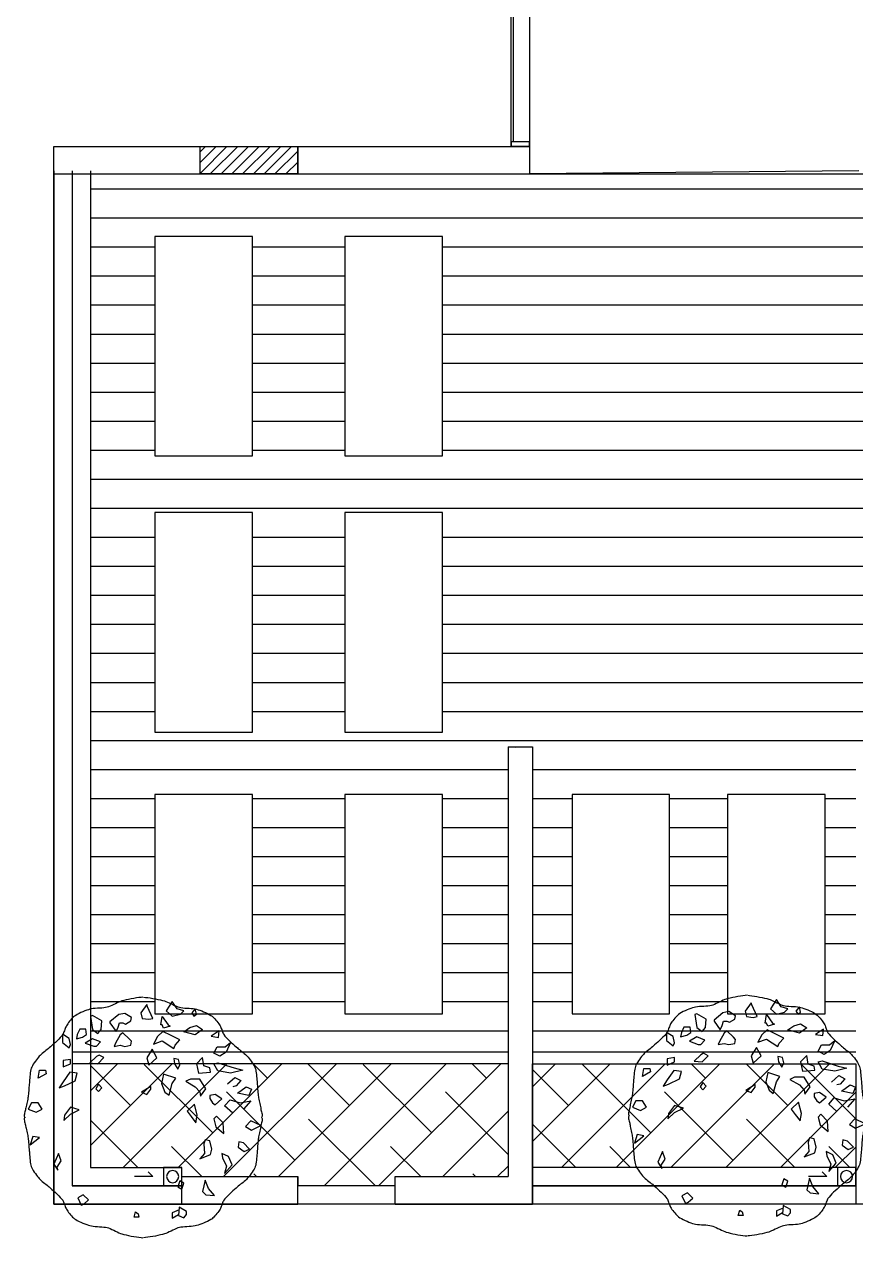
# Model space of a CAD drawing. Header units: millimetres. Extents: x -12551121 to 353735, y 112272 to 285506.
# Drawn here: x 79375 to 86192, y 126975 to 136930 of the extents above; entities that cross this region are included whole.
import ezdxf

# ---------------------------------------------------------------- set-up
doc = ezdxf.new("R2010")
doc.units = ezdxf.units.MM
doc.header["$MEASUREMENT"] = 0
for name, color, linetype in [('+AT9 - Trees', 3, 'Continuous'), ('+AT9-HATCH', 8, 'Continuous'), ('+AT9_Hardscape', 1, 'Continuous'), ('AM-LOW WALL', 2, 'Continuous'), ('AM-SCUPPERDRAIN', 2, 'Continuous'), ('AM-WINDOW', 4, 'Continuous'), ('SHEARWALL L9-L28', 4, 'Continuous')]:
    doc.layers.add(name, color=color, linetype=linetype)
pattern_1 = [(45, (4874355.9, 2835157.78), (-224.506403, 224.506403), []), (135, (4874355.9, 2835157.78), (-673.519209, 224.506403), [793.75, -476.25])]

# ---------------------------------------------------------------- blocks, each defined once
blk = doc.blocks.new('FT_1')
at = {"color": 0}
blk.add_lwpolyline([(-75, -75), (-75, 75), (75, 75), (75, -75)], close=True, dxfattribs=at)
blk.add_circle((0, 0), 50, dxfattribs=at)
blk = doc.blocks.new('*U165')
at = {"color": 1}
for points in [[(280583.8, 238596.5), (280623.8, 238596.5), (280623.8, 238746.5), (280583.8, 238746.5)], [(280583.8, 238746.5), (282083.7, 238746.5), (282083.7, 238596.5), (280583.8, 238596.5)], [(282043.7, 238596.5), (282083.7, 238596.5), (282083.7, 238746.5), (282043.7, 238746.5)]]:
    blk.add_lwpolyline(points, close=True, dxfattribs=at)
blk.add_lwpolyline([(280623.8, 238726.5), (282043.7, 238726.5)], dxfattribs=at)
blk = doc.blocks.new('*U169')
at = {"color": 1}
for points in [[(280583.8, 238596.5), (280623.8, 238596.5), (280623.8, 238746.5), (280583.8, 238746.5)], [(280583.8, 238746.5), (282083.7, 238746.5), (282083.7, 238596.5), (280583.8, 238596.5)], [(282043.7, 238596.5), (282083.7, 238596.5), (282083.7, 238746.5), (282043.7, 238746.5)]]:
    blk.add_lwpolyline(points, close=True, dxfattribs=at)
blk.add_lwpolyline([(280623.8, 238726.5), (282043.7, 238726.5)], dxfattribs=at)
blk = doc.blocks.new('T18')
at = {"color": 0, "linetype": 'Continuous'}
for points in [[(-74, 2531), (-114, 2527), (-160, 2522), (-210, 2514), (-263, 2506), (-317, 2496), (-369, 2485), (-419, 2475), (-464, 2464), (-503, 2453), (-531, 2443), (-564, 2429), (-599, 2413), (-635, 2396), (-672, 2378), (-709, 2361), (-744, 2345), (-777, 2332), (-805, 2323), (-837, 2317), (-875, 2312), (-916, 2308), (-960, 2305), (-1004, 2303), (-1048, 2300), (-1089, 2296), (-1127, 2291), (-1158, 2284), (-1189, 2275), (-1224, 2263), (-1262, 2249), (-1301, 2232), (-1341, 2215), (-1380, 2197), (-1416, 2178), (-1447, 2159), (-1474, 2141), (-1492, 2126), (-1511, 2108), (-1531, 2086), (-1552, 2062), (-1572, 2038), (-1592, 2013), (-1609, 1989), (-1625, 1967), (-1638, 1947), (-1646, 1931), (-1654, 1912), (-1662, 1890), (-1671, 1867), (-1679, 1844), (-1687, 1821), (-1695, 1800), (-1704, 1781), (-1713, 1765), (-1735, 1737), (-1762, 1706), (-1793, 1673), (-1828, 1640), (-1863, 1607), (-1899, 1574), (-1933, 1544), (-1964, 1517), (-1991, 1493), (-2009, 1477), (-2031, 1459), (-2055, 1440), (-2080, 1420), (-2106, 1400), (-2131, 1380), (-2155, 1360), (-2175, 1341), (-2192, 1324), (-2210, 1303), (-2230, 1279), (-2251, 1251), (-2272, 1221), (-2294, 1191), (-2313, 1160), (-2331, 1130), (-2345, 1102), (-2356, 1077), (-2364, 1051), (-2371, 1020), (-2376, 985), (-2380, 949), (-2384, 911), (-2387, 874), (-2389, 839), (-2392, 807), (-2394, 779), (-2397, 753), (-2399, 722), (-2402, 689), (-2404, 654), (-2407, 618), (-2410, 583), (-2413, 550), (-2416, 520), (-2419, 494), (-2423, 471), (-2428, 445), (-2434, 416), (-2441, 386), (-2448, 355), (-2455, 325), (-2461, 296), (-2466, 270), (-2470, 247), (-2473, 230), (-2478, 210), (-2484, 187), (-2490, 163), (-2495, 139), (-2498, 117), (-2497, 98), (-2492, 83), (-2482, 73), (-2492, 64), (-2497, 49), (-2498, 30), (-2495, 7), (-2490, -16), (-2484, -40), (-2478, -63), (-2473, -83), (-2470, -100), (-2466, -123), (-2461, -149), (-2455, -178), (-2448, -208), (-2441, -239), (-2434, -269), (-2428, -298), (-2423, -324), (-2419, -347), (-2416, -373), (-2413, -403), (-2410, -436), (-2407, -471), (-2404, -507), (-2402, -542), (-2399, -576), (-2397, -606), (-2394, -632), (-2392, -660), (-2389, -692), (-2387, -727), (-2384, -764), (-2380, -802), (-2376, -839), (-2371, -873), (-2364, -904), (-2356, -931), (-2345, -956), (-2331, -983), (-2313, -1013), (-2294, -1044), (-2272, -1075), (-2251, -1104), (-2230, -1132), (-2210, -1156), (-2192, -1177), (-2175, -1194), (-2155, -1213), (-2131, -1233), (-2106, -1253), (-2080, -1273), (-2055, -1293), (-2031, -1312), (-2009, -1330), (-1991, -1346), (-1964, -1370), (-1933, -1397), (-1899, -1428), (-1863, -1460), (-1828, -1493), (-1793, -1526), (-1762, -1559), (-1735, -1590), (-1713, -1618), (-1704, -1634), (-1695, -1653), (-1687, -1674), (-1679, -1697), (-1671, -1720), (-1662, -1743), (-1654, -1765), (-1646, -1784), (-1638, -1800), (-1625, -1820), (-1609, -1842), (-1592, -1866), (-1572, -1891), (-1552, -1916), (-1531, -1939), (-1511, -1961), (-1492, -1980), (-1474, -1995), (-1447, -2012), (-1416, -2031), (-1380, -2050), (-1341, -2068), (-1301, -2086), (-1262, -2102), (-1224, -2116), (-1189, -2128), (-1158, -2137), (-1127, -2144), (-1089, -2149), (-1048, -2153), (-1004, -2156), (-960, -2158), (-916, -2161), (-875, -2165), (-837, -2170), (-805, -2176), (-777, -2185), (-744, -2198), (-709, -2214), (-672, -2231), (-635, -2249), (-599, -2266), (-564, -2282), (-531, -2296), (-503, -2306), (-464, -2317), (-419, -2328), (-369, -2339), (-317, -2349), (-263, -2359), (-210, -2367), (-160, -2375), (-114, -2380), (-74, -2384)], [(-63, 2531), (-24, 2527), (23, 2522), (73, 2514), (126, 2506), (179, 2496), (232, 2485), (282, 2475), (327, 2464), (365, 2453), (394, 2443), (426, 2429), (461, 2413), (498, 2396), (535, 2378), (571, 2361), (607, 2345), (639, 2332), (668, 2323), (700, 2317), (737, 2312), (779, 2308), (822, 2305), (867, 2303), (910, 2300), (952, 2296), (989, 2291), (1021, 2284), (1051, 2275), (1086, 2263), (1124, 2249), (1164, 2232), (1204, 2215), (1242, 2197), (1278, 2178), (1310, 2159), (1336, 2141), (1354, 2126), (1374, 2108), (1394, 2086), (1415, 2062), (1435, 2038), (1454, 2013), (1472, 1989), (1487, 1967), (1500, 1947), (1509, 1931), (1517, 1912), (1525, 1890), (1533, 1867), (1541, 1844), (1550, 1821), (1558, 1800), (1567, 1781), (1576, 1765), (1597, 1737), (1624, 1706), (1656, 1673), (1690, 1640), (1726, 1607), (1761, 1574), (1795, 1544), (1826, 1517), (1853, 1493), (1871, 1477), (1893, 1459), (1917, 1440), (1943, 1420), (1969, 1400), (1994, 1380), (2017, 1360), (2038, 1341), (2055, 1324), (2073, 1303), (2092, 1279), (2114, 1251), (2135, 1221), (2156, 1191), (2176, 1160), (2193, 1130), (2208, 1102), (2219, 1077), (2227, 1051), (2233, 1020), (2238, 985), (2243, 949), (2246, 911), (2249, 874), (2252, 839), (2254, 807), (2257, 779), (2259, 753), (2262, 722), (2264, 689), (2267, 654), (2269, 618), (2272, 583), (2275, 550), (2278, 520), (2282, 494), (2286, 471), (2291, 445), (2297, 416), (2304, 386), (2311, 355), (2317, 325), (2323, 296), (2329, 270), (2332, 247), (2335, 230), (2341, 210), (2347, 187), (2353, 163), (2358, 139), (2360, 117), (2360, 98), (2355, 83), (2345, 73), (2355, 64), (2360, 49), (2360, 30), (2358, 7), (2353, -16), (2347, -40), (2341, -63), (2335, -83), (2332, -100), (2329, -123), (2323, -149), (2317, -178), (2311, -208), (2304, -239), (2297, -269), (2291, -298), (2286, -324), (2282, -347), (2278, -373), (2275, -403), (2272, -436), (2269, -471), (2267, -507), (2264, -542), (2262, -576), (2259, -606), (2257, -632), (2254, -660), (2252, -692), (2249, -727), (2246, -764), (2243, -802), (2238, -839), (2233, -873), (2227, -904), (2219, -931), (2208, -956), (2193, -983), (2176, -1013), (2156, -1044), (2135, -1075), (2114, -1104), (2092, -1132), (2073, -1156), (2055, -1177), (2038, -1194), (2017, -1213), (1994, -1233), (1969, -1253), (1943, -1273), (1917, -1293), (1893, -1312), (1871, -1330), (1853, -1346), (1826, -1370), (1795, -1397), (1761, -1428), (1726, -1460), (1690, -1493), (1656, -1526), (1624, -1559), (1597, -1590), (1576, -1618), (1567, -1634), (1558, -1653), (1550, -1674), (1541, -1697), (1533, -1720), (1525, -1743), (1517, -1765), (1509, -1784), (1500, -1800), (1487, -1820), (1472, -1842), (1454, -1866), (1435, -1891), (1415, -1916), (1394, -1939), (1374, -1961), (1354, -1980), (1336, -1995), (1310, -2012), (1278, -2031), (1242, -2050), (1204, -2068), (1164, -2086), (1124, -2102), (1086, -2116), (1051, -2128), (1021, -2137), (989, -2144), (952, -2149), (910, -2153), (867, -2156), (822, -2158), (779, -2161), (737, -2165), (700, -2170), (668, -2176), (639, -2185), (607, -2198), (571, -2214), (535, -2231), (498, -2249), (461, -2266), (426, -2282), (394, -2296), (365, -2306), (327, -2317), (282, -2328), (232, -2339), (179, -2349), (126, -2359), (73, -2367), (23, -2375), (-24, -2380), (-63, -2384)], [(1648, 760), (1799, 890), (1922, 825), (1826, 716), (1757, 699)], [(1757, 158), (1593, 309), (1703, 435), (1908, 374), (2127, 415), (1976, 244)], [(1552, -749), (1634, -920)], [(662, -1817), (525, -1875), (525, -1981), (649, -1909)]]:
    blk.add_lwpolyline(points, dxfattribs=at)
for points in [[(19, 2334), (5, 2379), (-118, 2208), (-91, 2098), (46, 2078), (129, 2098)], [(621, 2293), (525, 2444), (402, 2252), (525, 2143), (690, 2184), (758, 2252)], [(991, 2293), (922, 2208), (964, 2143), (1018, 2184)], [(-926, 1872), (-912, 2047), (-1103, 2153), (-1145, 2136), (-1103, 1872), (-994, 1790)], [(-433, 1982), (-323, 2047), (-310, 2112), (-446, 2198), (-570, 2174), (-748, 2026), (-748, 2003), (-624, 1828), (-583, 1917), (-556, 2003), (-487, 2003)], [(293, 1965), (320, 2136), (443, 1965), (484, 1941), (348, 1900), (320, 1965)], [(-1719, 1606), (-1583, 1496), (-1555, 1561), (-1583, 1688), (-1719, 1773)], [(-1240, 1879), (-1364, 1879), (-1418, 1770), (-1432, 1681), (-1309, 1715), (-1227, 1770)], [(-487, 1804), (-542, 1760), (-638, 1588), (-665, 1523), (-542, 1547), (-446, 1523), (-323, 1547), (-310, 1630), (-351, 1674)], [(334, 1828), (224, 1725), (142, 1571), (320, 1636), (553, 1482), (580, 1551), (676, 1657), (498, 1746)], [(991, 1760), (758, 1825), (881, 1910), (1018, 1951), (1141, 1869)], [(1319, 1732), (1470, 1708), (1484, 1842)], [(-1103, 1681), (-1254, 1592), (-1076, 1527), (-1021, 1527), (-939, 1616)], [(1607, 1517), (1716, 1606), (1621, 1407), (1497, 1325), (1374, 1387), (1443, 1517)], [(-1555, 1171), (-1555, 1260), (-1706, 1236), (-1706, 1106)], [(-1158, 1188), (-994, 1171), (-871, 1298), (-967, 1349), (-1021, 1318)], [(46, 1144), (211, 1294), (115, 1465), (5, 1294)], [(567, 1171), (635, 1061), (676, 1150), (649, 1260), (553, 1280)], [(1169, 1126), (1141, 1301), (1018, 1171), (1059, 979), (1306, 1000), (1292, 1085)], [(-2212, 873), (-2185, 1037), (-2062, 1037), (-2048, 966)], [(-1569, 996), (-1706, 801), (-1788, 675), (-1678, 716), (-1459, 822), (-1418, 976)], [(1785, 1085), (1963, 1041), (1716, 979), (1456, 1024), (1374, 1171), (1456, 1191)], [(-1035, 658), (-980, 603), (-912, 678), (-980, 750)], [(306, 764), (375, 593), (457, 528), (525, 764), (594, 873), (348, 955)], [(1087, 596), (1100, 510), (1210, 658), (1087, 856), (895, 856), (799, 812), (991, 702)], [(-104, 589), (5, 545), (87, 654), (87, 706)], [(1402, 545), (1292, 524), (1292, 459), (1347, 374), (1402, 333), (1538, 452)], [(2031, 699), (2141, 654), (2086, 524), (1853, 572)], [(-2349, 374), (-2418, 244), (-2253, 179), (-2130, 244), (-2212, 374)], [(-1555, 137), (-1377, 226), (-1555, 281), (-1678, 120), (-1692, 11)], [(1032, 117), (977, 346), (827, 202), (909, 96), (1005, -34)], [(1415, -116), (1579, -253), (1566, -40), (1429, 100), (1374, 42)], [(2141, -184), (2332, -92), (2127, 7), (2018, -109)], [(-2322, -314), (-2376, -489), (-2185, -338)], [(1196, -383), (1169, -468), (1183, -660), (1087, -769), (1306, -684), (1333, -574), (1292, -403)], [(1867, -533), (1990, -619), (2100, -574), (1976, -448), (1881, -424)], [(-1897, -879), (-1815, -1006), (-1829, -941), (-1747, -814), (-1802, -660)], [(1593, -1071), (1744, -896), (1675, -725), (1538, -660), (1552, -749), (1634, -920)], [(635, -1344), (717, -1389), (758, -1266), (676, -1221)], [(1265, -1375), (1196, -1207), (1141, -1440), (1210, -1505), (1388, -1522)], [(-1405, -1567), (-1336, -1721), (-1281, -1697), (-1186, -1611), (-1295, -1505)], [(-159, -1964), (-255, -1964), (-227, -1858), (-173, -1895)], [(813, -1847), (662, -1762), (649, -1933), (758, -1977), (813, -1912)]]:
    blk.add_lwpolyline(points, close=True, dxfattribs=at)

msp = doc.modelspace()

# ---------------------------------------------------------------- hatches: boundary and pattern name
at = {"layer": '+AT9-HATCH'}
h = msp.add_hatch(dxfattribs=at)
h.set_pattern_fill('LINE', color=8, scale=75)
h.set_pattern_definition([(0, (-77530.08, 66999.22), (0, 238.125), [])])
h.paths.add_polyline_path([(79917.2, 135701.5), (79917.2, 128501.4), (83342.2, 128501.4), (83342.2, 131001.4), (83401.1, 131001.4), (83542.2, 131001.4), (83542.2, 129501.5), (83542.2, 129201.5), (83542.2, 128501.4), (86192.2, 128501.4), (86192.2, 131001.4), (86392.2, 131001.4), (86392.2, 128501.4), (89042.2, 128501.4), (89042.2, 131001.4), (89242.2, 131001.4), (90742.2, 131001.4), (90742.2, 135726.5), (89254.7, 135726.5), (89254.7, 132101.5), (89029.7, 132101.5), (89029.7, 135726.5), (86217.2, 135726.5), (83516.9, 135701.5), (81617.1, 135701.5), (80817.1, 135701.5)])
h.paths.add_polyline_path([(87473.8, 130612), (87473.8, 128812), (86673.8, 128812), (86673.8, 130612)], flags=16)
h.paths.add_polyline_path([(85940.5, 130612), (85940.5, 128812), (85140.5, 128812), (85140.5, 130612)], flags=16)
h.paths.add_polyline_path([(84666.7, 130612), (84666.7, 128812), (83866.7, 128812), (83866.7, 130612)], flags=16)
h.paths.add_polyline_path([(82803.1, 130612), (82803.1, 128812), (82003.1, 128812), (82003.1, 130612)], flags=16)
h.paths.add_polyline_path([(82803.1, 132923.7), (82803.1, 131123.7), (82003.1, 131123.7), (82003.1, 132923.7)], flags=16)
h.paths.add_polyline_path([(82803.1, 135188.3), (82803.1, 133388.3), (82003.1, 133388.3), (82003.1, 135188.3)], flags=16)
h.paths.add_polyline_path([(81246.3, 130612), (81246.3, 128812), (80446.3, 128812), (80446.3, 130612)], flags=16)
h.paths.add_polyline_path([(81246.3, 132923.7), (81246.3, 131123.7), (80446.3, 131123.7), (80446.3, 132923.7)], flags=16)
h.paths.add_polyline_path([(81246.3, 135188.3), (81246.3, 133388.3), (80446.3, 133388.3), (80446.3, 135188.3)], flags=16)
h.paths.add_polyline_path([(88747.6, 130612), (88747.6, 128812), (87947.6, 128812), (87947.6, 130612)], flags=16)
h = msp.add_hatch(dxfattribs=at)
h.set_pattern_fill('ANSI38', color=62, scale=100)
h.set_pattern_definition(pattern_1)
h.paths.add_polyline_path([(80667.2, 127551.5), (80667.2, 127476.5), (81617.2, 127476.5), (81617.2, 127401.5), (82417.2, 127402.6), (82417.2, 127476.5), (83342.2, 127476.5), (83342.2, 128401.4), (79917.2, 128401.4), (79917.2, 127551.5), (80517.2, 127551.5)])
h = msp.add_hatch(dxfattribs=at)
h.set_pattern_fill('ANSI38', color=62, scale=100)
h.set_pattern_definition(pattern_1)
h.paths.add_polyline_path([(86192.2, 127551.5), (86192.2, 128401.4), (83542.2, 128401.4), (83542.2, 127551.5), (86042.2, 127551.5), (86192.2, 127551.5)], is_closed=False)
at = {"layer": '+AT9_Hardscape'}
h = msp.add_hatch(dxfattribs=at)
h.set_pattern_fill('CTYSQMK2', color=8, scale=30)
h.set_pattern_definition([(0, (84.85, 0), (360, 360), [550.293, -169.707]), (90, (0, 84.85), (-360, 360), [550.293, -169.707]), (45, (275.15, 360), (-360.0008, 360.0008), [120, -389.118]), (315, (275.15, 360), (360.0008, 360.0008), [120, -389.118]), (45, (360, 275.15), (-360.0008, 360.0008), [120, -389.118]), (315, (360, 444.85), (360.0008, 360.0008), [120, -389.118])])
h.paths.add_polyline_path([(95542.2, 135625.8), (95542.2, 133951.5), (99592.2, 133951.5), (99592.2, 135625.8)])
h.paths.add_polyline_path([(95442.2, 135626.5), (92492.2, 135626.5), (92492.2, 133951.5), (95442.2, 133951.5)])
h.paths.add_polyline_path([(86667.2, 154126.5), (89017.2, 154126.5), (89017.2, 156901.5), (89017.2, 158901.5), (89017.2, 160726.5), (83108.8, 160726.5, -0.368016), (82116.6, 159549.5, 0.400968), (81233.3, 158097.9, -0.502579), (81552.6, 157651.5), (82417.2, 157651.5), (82417.2, 157451.5), (81521.7, 157451.5, -0.260582), (81293.2, 156298.1, 0.568011), (81532.8, 155502.1, -0.431088), (82539.1, 154126.6), (84517.2, 154126.6), (84517.2, 154126.5), (85117.2, 154126.5), (86517.2, 154126.5), (86667.2, 154126.5)], is_closed=False)
h.paths.add_polyline_path([(81233.3, 158097.9, 0.100153), (81430.3, 157651.6), (81552.6, 157651.6, 0.502444), (81233.3, 158097.9)])
h.paths.add_polyline_path([(85238.3, 155441.1, -0.820638), (82804.8, 157160.3, 0.270102), (82860.7, 157858, -0.715586), (84551, 159394.8, 0.266542), (85807, 159525.6, -0.740066), (87167.1, 158124.3, 0.290314), (87254.2, 157054.8, -0.735985), (85608, 155514.1, 0.328819)], flags=16)
h.paths.add_polyline_path([(84920.4, 155759.8, -0.803232), (83202.8, 156946.4, 0.255579), (83271, 158043.2, -0.720238), (84347.4, 158993, 0.263731), (86036.3, 159136.8, -0.72447), (86771.4, 158338.6, 0.281381), (86863.5, 156827.1, -0.723695), (85820.3, 155911.1, 0.329551)], flags=0)
h.paths.add_polyline_path([(83417.2, 157651.5), (86517.2, 157651.5), (86517.2, 157451.5), (83417.2, 157451.5), (83417.2, 157651.5)], is_closed=False, flags=0)
h = msp.add_hatch(dxfattribs=at)
h.set_pattern_fill('ANSI31', color=70, scale=500)
h.paths.add_polyline_path([(80817.1, 135926.5), (81617.1, 135926.5), (81617.1, 135701.5), (80817.1, 135701.5)])

# ---------------------------------------------------------------- linework, layer by layer
msp.add_line((86217.2, 135726.5), (83516.9, 135701.5, 0), dxfattribs=at)
for points in [[(80817.1, 135926.5), (81617.1, 135926.5), (81617.1, 135701.5), (80817.1, 135701.5)], [(79617.2, 135701.5), (106492.2, 135701.5), (106492.2, 127251.5), (79617.2, 127251.5)], [(81246.3, 135188.3), (80446.3, 135188.3), (80446.3, 133388.3), (81246.3, 133388.3)], [(82803.1, 135188.3), (82003.1, 135188.3), (82003.1, 133388.3), (82803.1, 133388.3)], [(81246.3, 132923.7), (80446.3, 132923.7), (80446.3, 131123.7), (81246.3, 131123.7)], [(82803.1, 132923.7), (82003.1, 132923.7), (82003.1, 131123.7), (82803.1, 131123.7)], [(81246.3, 130612), (80446.3, 130612), (80446.3, 128812), (81246.3, 128812)], [(82803.1, 130612), (82003.1, 130612), (82003.1, 128812), (82803.1, 128812)], [(84666.7, 130612), (83866.7, 130612), (83866.7, 128812), (84666.7, 128812)], [(85940.5, 130612), (85140.5, 130612), (85140.5, 128812), (85940.5, 128812)]]:
    msp.add_lwpolyline(points, close=True, dxfattribs=at)
at = {"layer": '+AT9_Hardscape', "elevation": 0}
for points in [[(79767.2, 128501.4), (83342.2, 128501.4)], [(83542.2, 128501.4), (86192.2, 128501.4)], [(83342.2, 128401.4), (79767.2, 128401.4), (79767.2, 127402.6), (80667.2, 127402.6), (80667.2, 127476.5), (81617.2, 127476.5), (81617.2, 127401.5), (82417.2, 127402.6), (82417.2, 127476.5), (83342.2, 127476.5)], [(83542.2, 128401.4), (86192.2, 128401.4)]]:
    msp.add_lwpolyline(points, dxfattribs=at)
msp.add_lwpolyline([(83542.2, 128401.4), (86192.2, 128401.4), (86192.2, 127401.5), (83542.2, 127401.5)], close=True, dxfattribs=at)
for points in [[(83542.2, 129501.5), (83542.2, 129501.5)], [(83542.2, 129201.5), (83542.2, 129201.5)]]:
    msp.add_lwpolyline(points)
msp.add_open_spline([(83401.5, 130997.3), (83401.4, 130998.7), (83401.3, 131000), (83401.1, 131001.4)], degree=3)
at = {"layer": 'AM-LOW WALL'}
for p, q in [((82417.2, 127401.5), (81617.2, 127401.5)), ((82417.2, 127401.5, 0), (81617.2, 127401.5, 0)), ((82417.2, 127251.5), (81617.2, 127251.5)), ((82417.2, 127251.5, 0), (81617.2, 127251.5, 0))]:
    msp.add_line(p, q, dxfattribs=at)
for points in [[(79617.2, 135726.5), (79617.2, 127251.5), (80667.2, 127251.5)], [(79767.2, 135726.5), (79767.2, 127401.5), (80667.2, 127401.5)]]:
    msp.add_lwpolyline(points, dxfattribs=at)
at = {"layer": 'AM-LOW WALL', "elevation": 0}
for points in [[(79617.2, 135726.5), (79617.2, 127251.5), (80667.2, 127251.5)], [(79767.2, 135726.5), (79767.2, 127401.5), (80667.2, 127401.5)]]:
    msp.add_lwpolyline(points, dxfattribs=at)
at = {"layer": 'AM-LOW WALL'}
msp.add_lwpolyline([(83542.2, 127251.5), (83542.2, 127401.5), (86192.2, 127401.5), (86192.2, 127251.5)], close=True, dxfattribs=at)
at = {"layer": 'AM-LOW WALL', "elevation": 0}
msp.add_lwpolyline([(83542.2, 127251.5), (83542.2, 127401.5), (86192.2, 127401.5), (86192.2, 127251.5)], close=True, dxfattribs=at)
at = {"layer": 'AM-SCUPPERDRAIN', "color": 9}
for points in [[(79917.2, 135726.5), (79917.2, 127551.5), (80667.2, 127551.5)], [(86042.2, 127551.5), (83542.2, 127551.5)], [(80391.6, 127515.4), (80429.1, 127477.9), (80279.1, 127477.9)], [(85916.6, 127515.4), (85954.1, 127477.9), (85804.1, 127477.9)]]:
    msp.add_lwpolyline(points, dxfattribs=at)
at = {"layer": 'AM-SCUPPERDRAIN', "color": 9, "elevation": 0}
for points in [[(79917.2, 135726.5), (79917.2, 127551.5), (80667.2, 127551.5)], [(86042.2, 127551.5), (83542.2, 127551.5)], [(80391.6, 127515.4), (80429.1, 127477.9), (80279.1, 127477.9)], [(85916.6, 127515.4), (85954.1, 127477.9), (85804.1, 127477.9)]]:
    msp.add_lwpolyline(points, dxfattribs=at)
at = {"layer": 'SHEARWALL L9-L28', "color": 1}
for p, q in [((79617.1, 135701.6, 0), (79617.1, 135926.6, 0)), ((79617.1, 135926.6, 0), (80817.1, 135926.6, 0)), ((79617.1, 135701.6, 0), (79617.1, 135926.6, 0)), ((79617.1, 135926.6, 0), (80817.1, 135926.6, 0)), ((79617.1, 135701.6, 0), (79617.1, 135926.6, 0)), ((79617.1, 135926.6, 0), (80817.1, 135926.6, 0)), ((79617.1, 135701.6, 0), (79617.1, 135926.6, 0)), ((79617.1, 135926.6, 0), (80817.1, 135926.6, 0)), ((79617.1, 135701.6, 0), (79617.1, 135926.6, 0)), ((79617.1, 135926.6, 0), (80817.1, 135926.6, 0)), ((79617.1, 135701.6, 0), (79617.1, 135926.6, 0)), ((79617.1, 135926.6, 0), (80817.1, 135926.6, 0)), ((79617.1, 135701.6, 0), (79617.1, 135926.6, 0)), ((79617.1, 135926.6, 0), (80817.1, 135926.6, 0)), ((79617.1, 135701.5, 0), (79617.1, 135926.5, 0)), ((79617.1, 135926.5), (80817.1, 135926.5)), ((79617.1, 135701.5), (79617.1, 135926.5)), ((79617.1, 135926.5, 0), (80817.1, 135926.5, 0)), ((79617.1, 135701.5, 0), (79617.1, 135926.5, 0)), ((79617.1, 135926.5, 0), (80817.1, 135926.5, 0)), ((79617.1, 135701.5, 0), (79617.1, 135926.5, 0)), ((79617.1, 135926.5, 0), (80817.1, 135926.5, 0)), ((79617.1, 135701.5, 0), (79617.1, 135926.5, 0)), ((79617.1, 135926.5, 0), (80817.1, 135926.5, 0)), ((79617.1, 135701.5, 0), (79617.1, 135926.5, 0)), ((79617.1, 135926.5, 0), (80817.1, 135926.5, 0)), ((79617.1, 135701.5, 0), (79617.1, 135926.5, 0)), ((79617.1, 135926.5, 0), (80817.1, 135926.5, 0)), ((80817.1, 135701.6, 0), (80817.1, 135926.6, 0)), ((80817.1, 135701.6, 0), (80817.1, 135926.6, 0)), ((80817.1, 135701.6, 0), (80817.1, 135926.6, 0)), ((80817.1, 135701.6, 0), (80817.1, 135926.6, 0)), ((80817.1, 135701.6, 0), (80817.1, 135926.6, 0)), ((80817.1, 135701.6, 0), (80817.1, 135926.6, 0)), ((80817.1, 135701.6, 0), (80817.1, 135926.6, 0)), ((80817.1, 135701.5, 0), (80817.1, 135926.5, 0)), ((80817.1, 135701.5), (80817.1, 135926.5)), ((80817.1, 135701.5, 0), (80817.1, 135926.5, 0)), ((80817.1, 135701.5, 0), (80817.1, 135926.5, 0)), ((80817.1, 135701.5, 0), (80817.1, 135926.5, 0)), ((80817.1, 135701.5, 0), (80817.1, 135926.5, 0)), ((80817.1, 135701.5, 0), (80817.1, 135926.5, 0)), ((81617.1, 135701.6, 0), (81617.1, 135926.6, 0)), ((81617.1, 135926.6, 0), (83516.9, 135926.6, 0)), ((81617.1, 135701.6, 0), (81617.1, 135926.6, 0)), ((81617.1, 135926.6, 0), (83516.9, 135926.6, 0)), ((81617.1, 135701.6, 0), (81617.1, 135926.6, 0)), ((81617.1, 135926.6, 0), (83516.9, 135926.6, 0)), ((81617.1, 135701.6, 0), (81617.1, 135926.6, 0)), ((81617.1, 135926.6, 0), (83516.9, 135926.6, 0)), ((81617.1, 135701.6, 0), (81617.1, 135926.6, 0)), ((81617.1, 135926.6, 0), (83516.9, 135926.6, 0)), ((81617.1, 135701.6, 0), (81617.1, 135926.6, 0)), ((81617.1, 135926.6, 0), (83516.9, 135926.6, 0)), ((81617.1, 135701.6, 0), (81617.1, 135926.6, 0)), ((81617.1, 135926.6, 0), (83516.9, 135926.6, 0)), ((81617.1, 135701.5, 0), (81617.1, 135926.5, 0)), ((81617.1, 135926.5), (83516.9, 135926.5)), ((81617.1, 135701.5), (81617.1, 135926.5)), ((81617.1, 135926.5, 0), (83516.9, 135926.5, 0)), ((81617.1, 135701.5, 0), (81617.1, 135926.5, 0)), ((81617.1, 135926.5, 0), (83516.9, 135926.5, 0)), ((81617.1, 135701.5, 0), (81617.1, 135926.5, 0)), ((81617.1, 135926.5, 0), (83516.9, 135926.5, 0)), ((81617.1, 135701.5, 0), (81617.1, 135926.5, 0)), ((81617.1, 135926.5, 0), (83516.9, 135926.5, 0)), ((81617.1, 135701.5, 0), (81617.1, 135926.5, 0)), ((81617.1, 135926.5, 0), (83516.9, 135926.5, 0)), ((81617.1, 135701.5, 0), (81617.1, 135926.5, 0)), ((81617.1, 135926.5, 0), (83516.9, 135926.5, 0)), ((83516.9, 135926.6, 0), (83516.9, 135701.6, 0)), ((83516.9, 135926.6, 0), (83516.9, 135701.6, 0)), ((83516.9, 135926.6, 0), (83516.9, 135701.6, 0)), ((83516.9, 135926.6, 0), (83516.9, 135701.6, 0)), ((83516.9, 135926.6, 0), (83516.9, 135701.6, 0)), ((83516.9, 135926.6, 0), (83516.9, 135701.6, 0)), ((83516.9, 135926.6, 0), (83516.9, 135701.6, 0)), ((83516.9, 135926.5, 0), (83516.9, 135701.5, 0)), ((83516.9, 135926.5), (83516.9, 135701.5)), ((83516.9, 135926.5, 0), (83516.9, 135701.5, 0)), ((83516.9, 135926.5, 0), (83516.9, 135701.5, 0)), ((83516.9, 135926.5, 0), (83516.9, 135701.5, 0)), ((83516.9, 135926.5, 0), (83516.9, 135701.5, 0)), ((83516.9, 135926.5, 0), (83516.9, 135701.5, 0)), ((79617.1, 135701.6, 0), (80817.1, 135701.6, 0)), ((79617.1, 135701.6, 0), (80817.1, 135701.6, 0)), ((79617.1, 135701.6, 0), (80817.1, 135701.6, 0)), ((79617.1, 135701.6, 0), (80817.1, 135701.6, 0)), ((79617.1, 135701.6, 0), (80817.1, 135701.6, 0)), ((79617.1, 135701.6, 0), (80817.1, 135701.6, 0)), ((79617.1, 135701.6, 0), (80817.1, 135701.6, 0)), ((79617.1, 135701.5), (80817.1, 135701.5)), ((79617.1, 135701.5, 0), (80817.1, 135701.5, 0)), ((79617.1, 135701.5, 0), (80817.1, 135701.5, 0)), ((79617.1, 135701.5, 0), (80817.1, 135701.5, 0)), ((79617.1, 135701.5, 0), (80817.1, 135701.5, 0)), ((79617.1, 135701.5, 0), (80817.1, 135701.5, 0)), ((79617.1, 135701.5, 0), (80817.1, 135701.5, 0)), ((81617.1, 135701.6, 0), (83516.9, 135701.6, 0)), ((81617.1, 135701.6, 0), (83516.9, 135701.6, 0)), ((81617.1, 135701.6, 0), (83516.9, 135701.6, 0)), ((81617.1, 135701.6, 0), (83516.9, 135701.6, 0)), ((81617.1, 135701.6, 0), (83516.9, 135701.6, 0)), ((81617.1, 135701.6, 0), (83516.9, 135701.6, 0)), ((81617.1, 135701.6, 0), (83516.9, 135701.6, 0)), ((81617.1, 135701.5), (83516.9, 135701.5)), ((81617.1, 135701.5, 0), (83516.9, 135701.5, 0)), ((81617.1, 135701.5, 0), (83516.9, 135701.5, 0)), ((81617.1, 135701.5, 0), (83516.9, 135701.5, 0)), ((81617.1, 135701.5, 0), (83516.9, 135701.5, 0)), ((81617.1, 135701.5, 0), (83516.9, 135701.5, 0)), ((81617.1, 135701.5, 0), (83516.9, 135701.5, 0)), ((83342.2, 131001.5, 0), (83342.2, 127476.6, 0)), ((83342.2, 131001.5, 0), (83542.2, 131001.5, 0)), ((83342.2, 131001.5, 0), (83342.2, 127476.6, 0)), ((83342.2, 131001.5, 0), (83542.2, 131001.5, 0)), ((83342.2, 131001.5, 0), (83342.2, 127476.6, 0)), ((83342.2, 131001.5, 0), (83542.2, 131001.5, 0)), ((83342.2, 131001.5, 0), (83342.2, 127476.6, 0)), ((83342.2, 131001.5, 0), (83542.2, 131001.5, 0)), ((83342.2, 131001.5, 0), (83342.2, 127476.6, 0)), ((83342.2, 131001.5, 0), (83542.2, 131001.5, 0)), ((83342.2, 131001.4, 0), (83342.2, 127476.5, 0)), ((83342.2, 131001.4, 0), (83542.2, 131001.4, 0)), ((83342.2, 131001.4), (83342.2, 127476.5)), ((83342.2, 131001.4), (83542.2, 131001.4)), ((83342.2, 131001.4, 0), (83342.2, 127476.5, 0)), ((83342.2, 131001.4, 0), (83542.2, 131001.4, 0)), ((83342.2, 131001.4, 0), (83342.2, 127476.5, 0)), ((83342.2, 131001.4, 0), (83542.2, 131001.4, 0)), ((83342.2, 131001.4, 0), (83342.2, 127476.5, 0)), ((83342.2, 131001.4, 0), (83542.2, 131001.4, 0)), ((83342.2, 131001.4, 0), (83342.2, 127476.5, 0)), ((83342.2, 131001.4, 0), (83542.2, 131001.4, 0)), ((83342.2, 131001.4, 0), (83342.2, 127476.5, 0)), ((83342.2, 131001.4, 0), (83542.2, 131001.4, 0)), ((83342.2, 131001.4, 0), (83342.2, 127476.6, 0)), ((83342.2, 131001.4, 0), (83542.2, 131001.4, 0)), ((83342.2, 131001.4, 0), (83342.2, 127476.6, 0)), ((83342.2, 131001.4, 0), (83542.2, 131001.4, 0)), ((83542.2, 131001.5, 0), (83542.2, 127251.6, 0)), ((83542.2, 131001.5, 0), (83542.2, 127251.6, 0)), ((83542.2, 131001.5, 0), (83542.2, 127251.6, 0)), ((83542.2, 131001.5, 0), (83542.2, 127251.6, 0)), ((83542.2, 131001.5, 0), (83542.2, 127251.6, 0)), ((83542.2, 131001.4, 0), (83542.2, 127251.5, 0)), ((83542.2, 131001.4), (83542.2, 127251.5)), ((83542.2, 131001.4, 0), (83542.2, 127251.5, 0)), ((83542.2, 131001.4, 0), (83542.2, 127251.5, 0)), ((83542.2, 131001.4, 0), (83542.2, 127251.5, 0)), ((83542.2, 131001.4, 0), (83542.2, 127251.5, 0)), ((83542.2, 131001.4, 0), (83542.2, 127251.5, 0)), ((83542.2, 131001.4, 0), (83542.2, 127251.6, 0)), ((83542.2, 131001.4, 0), (83542.2, 127251.6, 0)), ((80667.2, 127476.6, 0), (81617.2, 127476.6, 0)), ((80667.2, 127251.6, 0), (80667.2, 127476.6, 0)), ((80667.2, 127476.6, 0), (81617.2, 127476.6, 0)), ((80667.2, 127251.6, 0), (80667.2, 127476.6, 0)), ((80667.2, 127476.6, 0), (81617.2, 127476.6, 0)), ((80667.2, 127251.6, 0), (80667.2, 127476.6, 0)), ((80667.2, 127476.6, 0), (81617.2, 127476.6, 0)), ((80667.2, 127251.6, 0), (80667.2, 127476.6, 0)), ((80667.2, 127476.6, 0), (81617.2, 127476.6, 0)), ((80667.2, 127251.6, 0), (80667.2, 127476.6, 0)), ((80667.2, 127476.6, 0), (81617.2, 127476.6, 0)), ((80667.2, 127251.6, 0), (80667.2, 127476.6, 0)), ((80667.2, 127476.6, 0), (81617.2, 127476.6, 0)), ((80667.2, 127251.6, 0), (80667.2, 127476.6, 0)), ((80667.2, 127476.5, 0), (81617.2, 127476.5, 0)), ((80667.2, 127251.5, 0), (80667.2, 127476.5, 0)), ((80667.2, 127476.5), (81617.2, 127476.5)), ((80667.2, 127251.5), (80667.2, 127476.5)), ((80667.2, 127476.5, 0), (81617.2, 127476.5, 0)), ((80667.2, 127251.5, 0), (80667.2, 127476.5, 0)), ((80667.2, 127476.5, 0), (81617.2, 127476.5, 0)), ((80667.2, 127251.5, 0), (80667.2, 127476.5, 0)), ((80667.2, 127476.5, 0), (81617.2, 127476.5, 0)), ((80667.2, 127251.5, 0), (80667.2, 127476.5, 0)), ((80667.2, 127476.5, 0), (81617.2, 127476.5, 0)), ((80667.2, 127251.5, 0), (80667.2, 127476.5, 0)), ((80667.2, 127476.5, 0), (81617.2, 127476.5, 0)), ((80667.2, 127251.5, 0), (80667.2, 127476.5, 0)), ((81617.2, 127251.6, 0), (81617.2, 127476.6, 0)), ((81617.2, 127251.6, 0), (81617.2, 127476.6, 0)), ((81617.2, 127251.6, 0), (81617.2, 127476.6, 0)), ((81617.2, 127251.6, 0), (81617.2, 127476.6, 0)), ((81617.2, 127251.6, 0), (81617.2, 127476.6, 0)), ((81617.2, 127251.6, 0), (81617.2, 127476.6, 0)), ((81617.2, 127251.6, 0), (81617.2, 127476.6, 0)), ((81617.2, 127251.5, 0), (81617.2, 127476.5, 0)), ((81617.2, 127251.5), (81617.2, 127476.5)), ((81617.2, 127251.5, 0), (81617.2, 127476.5, 0)), ((81617.2, 127251.5, 0), (81617.2, 127476.5, 0)), ((81617.2, 127251.5, 0), (81617.2, 127476.5, 0)), ((81617.2, 127251.5, 0), (81617.2, 127476.5, 0)), ((81617.2, 127251.5, 0), (81617.2, 127476.5, 0)), ((82417.2, 127476.6, 0), (83342.2, 127476.6, 0)), ((82417.2, 127251.6, 0), (82417.2, 127476.6, 0)), ((82417.2, 127476.6, 0), (83342.2, 127476.6, 0)), ((82417.2, 127251.6, 0), (82417.2, 127476.6, 0)), ((82417.2, 127476.6, 0), (83342.2, 127476.6, 0)), ((82417.2, 127251.6, 0), (82417.2, 127476.6, 0)), ((82417.2, 127476.6, 0), (83342.2, 127476.6, 0)), ((82417.2, 127251.6, 0), (82417.2, 127476.6, 0)), ((82417.2, 127476.6, 0), (83342.2, 127476.6, 0)), ((82417.2, 127251.6, 0), (82417.2, 127476.6, 0)), ((82417.2, 127476.6, 0), (83342.2, 127476.6, 0)), ((82417.2, 127251.6, 0), (82417.2, 127476.6, 0)), ((82417.2, 127476.6, 0), (83342.2, 127476.6, 0)), ((82417.2, 127251.6, 0), (82417.2, 127476.6, 0)), ((82417.2, 127476.5, 0), (83342.2, 127476.5, 0)), ((82417.2, 127251.5, 0), (82417.2, 127476.5, 0)), ((82417.2, 127476.5), (83342.2, 127476.5)), ((82417.2, 127251.5), (82417.2, 127476.5)), ((82417.2, 127476.5, 0), (83342.2, 127476.5, 0)), ((82417.2, 127251.5, 0), (82417.2, 127476.5, 0)), ((82417.2, 127476.5, 0), (83342.2, 127476.5, 0)), ((82417.2, 127251.5, 0), (82417.2, 127476.5, 0)), ((82417.2, 127476.5, 0), (83342.2, 127476.5, 0)), ((82417.2, 127251.5, 0), (82417.2, 127476.5, 0)), ((82417.2, 127476.5, 0), (83342.2, 127476.5, 0)), ((82417.2, 127251.5, 0), (82417.2, 127476.5, 0)), ((82417.2, 127476.5, 0), (83342.2, 127476.5, 0)), ((82417.2, 127251.5, 0), (82417.2, 127476.5, 0)), ((80667.2, 127251.6, 0), (81617.2, 127251.6, 0)), ((80667.2, 127251.6, 0), (81617.2, 127251.6, 0)), ((80667.2, 127251.6, 0), (81617.2, 127251.6, 0)), ((80667.2, 127251.6, 0), (81617.2, 127251.6, 0)), ((80667.2, 127251.6, 0), (81617.2, 127251.6, 0)), ((80667.2, 127251.6, 0), (81617.2, 127251.6, 0)), ((80667.2, 127251.6, 0), (81617.2, 127251.6, 0)), ((80667.2, 127251.5, 0), (81617.2, 127251.5, 0)), ((80667.2, 127251.5), (81617.2, 127251.5)), ((80667.2, 127251.5, 0), (81617.2, 127251.5, 0)), ((80667.2, 127251.5, 0), (81617.2, 127251.5, 0)), ((80667.2, 127251.5, 0), (81617.2, 127251.5, 0)), ((80667.2, 127251.5, 0), (81617.2, 127251.5, 0)), ((80667.2, 127251.5, 0), (81617.2, 127251.5, 0)), ((82417.2, 127251.6, 0), (83542.2, 127251.6, 0)), ((82417.2, 127251.6, 0), (83542.2, 127251.6, 0)), ((82417.2, 127251.6, 0), (83542.2, 127251.6, 0)), ((82417.2, 127251.6, 0), (83542.2, 127251.6, 0)), ((82417.2, 127251.6, 0), (83542.2, 127251.6, 0)), ((82417.2, 127251.6, 0), (83542.2, 127251.6, 0)), ((82417.2, 127251.6, 0), (83542.2, 127251.6, 0)), ((82417.2, 127251.5, 0), (83542.2, 127251.5, 0)), ((82417.2, 127251.5), (83542.2, 127251.5)), ((82417.2, 127251.5, 0), (83542.2, 127251.5, 0)), ((82417.2, 127251.5, 0), (83542.2, 127251.5, 0)), ((82417.2, 127251.5, 0), (83542.2, 127251.5, 0)), ((82417.2, 127251.5, 0), (83542.2, 127251.5, 0)), ((82417.2, 127251.5, 0), (83542.2, 127251.5, 0))]:
    msp.add_line(p, q, dxfattribs=at)

# ---------------------------------------------------------------- block references
at = {"layer": '+AT9 - Trees', "xscale": 0.4015627454111704, "yscale": 0.4015627454111704, "zscale": 0.4015627454111704}
for p in [(80378.5, 127932.5), (85332, 127947.5)]:
    msp.add_blockref('T18', p, dxfattribs=at)
at = {"layer": 'AM-SCUPPERDRAIN', "color": 9, "xscale": -1, "rotation": 1.28026188226471e-06}
for p in [(80592.2, 127476.5), (80592.2, 127476.5, 0), (86117.2, 127476.5), (86117.2, 127476.5, 0)]:
    msp.add_blockref('FT_1', p, dxfattribs=at)
at = {"layer": 'AM-WINDOW', "extrusion": (0, 0, -1), "xscale": -1, "zscale": -1, "rotation": 270}
for name, p in [('*U165', (-322113.7, -144657.3)), ('*U169', (-322113.7, -144657.3, 0))]:
    msp.add_blockref(name, p, dxfattribs=at)

doc.saveas('drawing.dxf')
